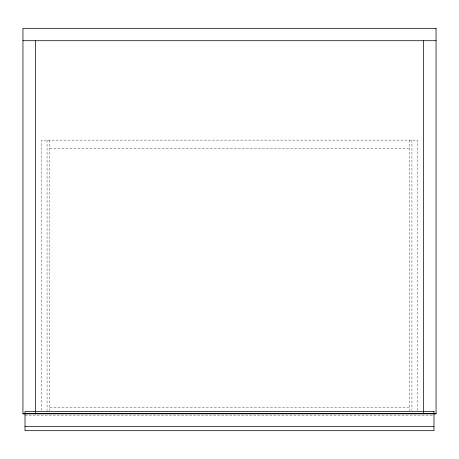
<?xml version="1.0" encoding="UTF-8"?>
<svg xmlns="http://www.w3.org/2000/svg" width="459" height="459" viewBox="0 0 459 459"><rect width="100%" height="100%" fill="white"/><g stroke="black" fill="none" stroke-linecap="round" stroke-linejoin="round"><path stroke-width="0.34" stroke-dasharray="2.29 1.72" d="M49.801 148.395L409.199 148.395M49.801 407.271L409.199 407.271M25.015 415.533L433.267 415.533M417.461 410.512L417.461 140.133L41.54 140.133L41.54 410.512M411.952 140.133L411.952 410.512M409.199 140.133L409.199 410.713M49.801 140.133L49.801 410.713M47.047 140.133L47.047 410.512"/><path stroke-width="0.69" d="M22.95 40.713L436.05 40.713M22.95 413.467L436.05 413.467M25.015 426.549L433.984 426.549M423.657 40.713L423.657 413.88M35.343 40.713L35.343 413.88M436.05 28.32L22.95 28.32L22.95 413.88L436.05 413.88L436.05 28.32M433.984 411.402L25.015 411.402L25.015 430.68L433.984 430.68L433.984 411.402"/></g></svg>
